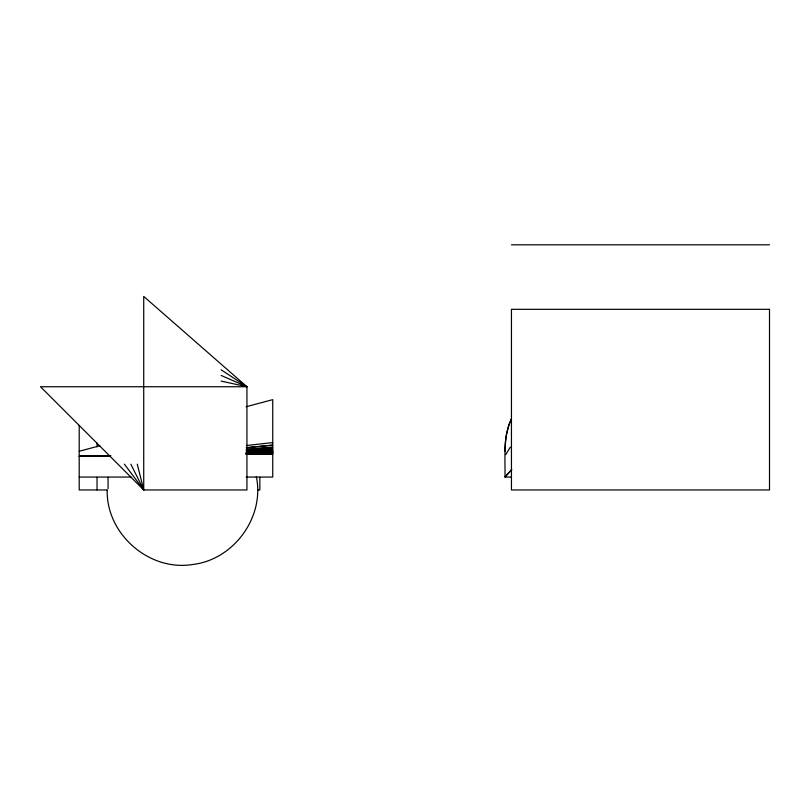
<?xml version="1.0" encoding="UTF-8"?>
<svg xmlns="http://www.w3.org/2000/svg" width="810" height="810" viewBox="0 0 810 810"><rect width="100%" height="100%" fill="white"/><g stroke="black" fill="none" stroke-linecap="round" stroke-linejoin="round"><path stroke-width="1.21" d="M511.039 477.06L504.994 477.06C505.359 457.711 502.919 437.187 511.383 419.084M505.713 454.673L510.29 447.171M511.798 469.496L504.994 477.06L511.505 469.8M79.208 451.251L99.772 445.763M246.139 406.731L272.747 399.644L272.747 477.06L246.139 477.06M246.351 445.551L272.747 442.584M246.351 447.748L272.747 445.135L246.351 447.707M246.351 449.509L272.747 447.221L246.351 449.439M246.351 450.886L272.747 448.902L246.351 450.795M246.351 451.94L272.747 450.218L246.351 451.828M246.351 452.699L272.747 451.221L246.351 452.577M246.351 453.215L272.747 451.97L246.351 453.094M246.351 453.549L272.747 452.496L246.351 453.428M246.351 453.742L272.747 452.861L246.179 453.347M109.563 455.858L79.208 456.415L109.563 455.99M246.179 454.066L272.747 453.691L246.179 454.025M109.563 455.716L79.208 456.091L110.828 455.666M246.179 454.278L272.747 453.995M511.444 244.812L769.5 244.812M79.208 477.06L131.22 477.06M106.839 489.959L79.208 489.959L79.208 425.442M258.177 489.959L259.848 489.959L259.848 477.313M221.14 381.095L246.939 386.734L246.939 489.959L143.724 489.959L40.5 386.734L246.939 386.734L143.724 296.419L143.724 489.959L124.365 464.15M221.14 375.445L246.939 386.734L221.14 369.805M130.815 464.15L143.724 489.959L137.275 464.15M256.294 476.523C265.022 517.175 233.482 560.095 192.243 564.55C148.908 571.425 106.049 533.82 107.203 489.959M108.064 477.313L108.064 488.693M97.038 443.151L97.038 446.948M97.038 477.313L97.038 489.959M505.035 451.251A93.444 93.444 0 0 1 506.321 434.767L508.599 425.878A56.153 56.153 0 0 1 511.363 419.084M769.5 309.319L511.444 309.319L511.444 489.959L769.5 489.959L769.5 309.319"/></g></svg>
